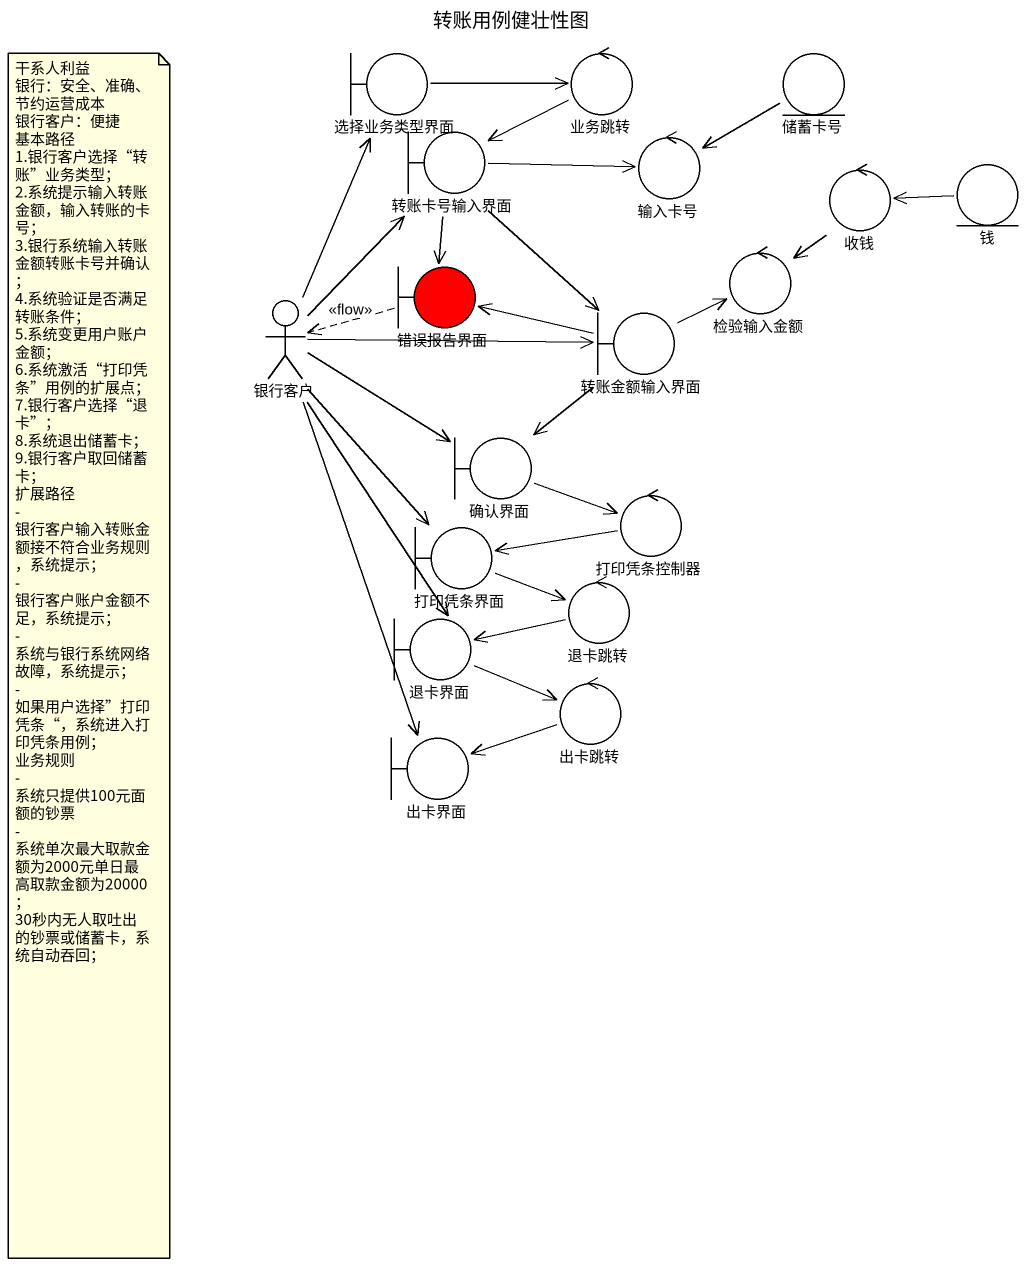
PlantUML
@startuml
title 转账用例健壮性图
boundary 选择业务类型界面
control 业务跳转
entity 储蓄卡号
boundary 转账卡号输入界面
control 输入卡号
control 收钱
entity 钱
boundary 错误报告界面 #FF0000
control 检验输入金额
actor 银行客户
boundary 转账金额输入界面
boundary 确认界面
control 打印凭条控制器
boundary 打印凭条界面
control 退卡跳转
boundary 退卡界面
control 出卡跳转
boundary 出卡界面
选择业务类型界面 -right-> 业务跳转
业务跳转 -left-> 转账卡号输入界面
转账卡号输入界面 -right-> 输入卡号
转账卡号输入界面 --> 错误报告界面
转账卡号输入界面 --> 转账金额输入界面
输入卡号 <-right- 储蓄卡号
收钱 <-right- 钱
错误报告界面 .left.> 银行客户 : <<flow>>
检验输入金额 <-up- 收钱
银行客户 -up-> 选择业务类型界面
银行客户 -up-> 转账卡号输入界面
银行客户 -right-> 转账金额输入界面
银行客户 -right-> 确认界面
银行客户 --> 打印凭条界面
银行客户 --> 退卡界面
银行客户 --> 出卡界面
转账金额输入界面 -left-> 错误报告界面
转账金额输入界面 -right-> 检验输入金额
转账金额输入界面 --> 确认界面
确认界面 -right-> 打印凭条控制器
打印凭条控制器 -left-> 打印凭条界面
打印凭条界面 -right-> 退卡跳转
退卡跳转 -left-> 退卡界面
退卡界面 -right-> 出卡跳转
出卡跳转 -left-> 出卡界面
note as N1
  干系人利益
  银行：安全、准确、节约运营成本
  银行客户：便捷
  基本路径
  1.银行客户选择“转账”业务类型；
  2.系统提示输入转账金额，输入转账的卡号；
  3.银行系统输入转账金额转账卡号并确认；
  4.系统验证是否满足转账条件；
  5.系统变更用户账户金额；
  6.系统激活“打印凭条”用例的扩展点；
  7.银行客户选择“退卡”；
  8.系统退出储蓄卡；
  9.银行客户取回储蓄卡；
  扩展路径
  - 银行客户输入转账金额接不符合业务规则，系统提示；
  - 银行客户账户金额不足，系统提示；
  - 系统与银行系统网络故障，系统提示；
  - 如果用户选择”打印凭条“，系统进入打印凭条用例；
  业务规则
  - 系统只提供100元面额的钞票
  - 系统单次最大取款金额为2000元单日最高取款金额为20000；
  30秒内无人取吐出的钞票或储蓄卡，系统自动吞回；
end note
@enduml
